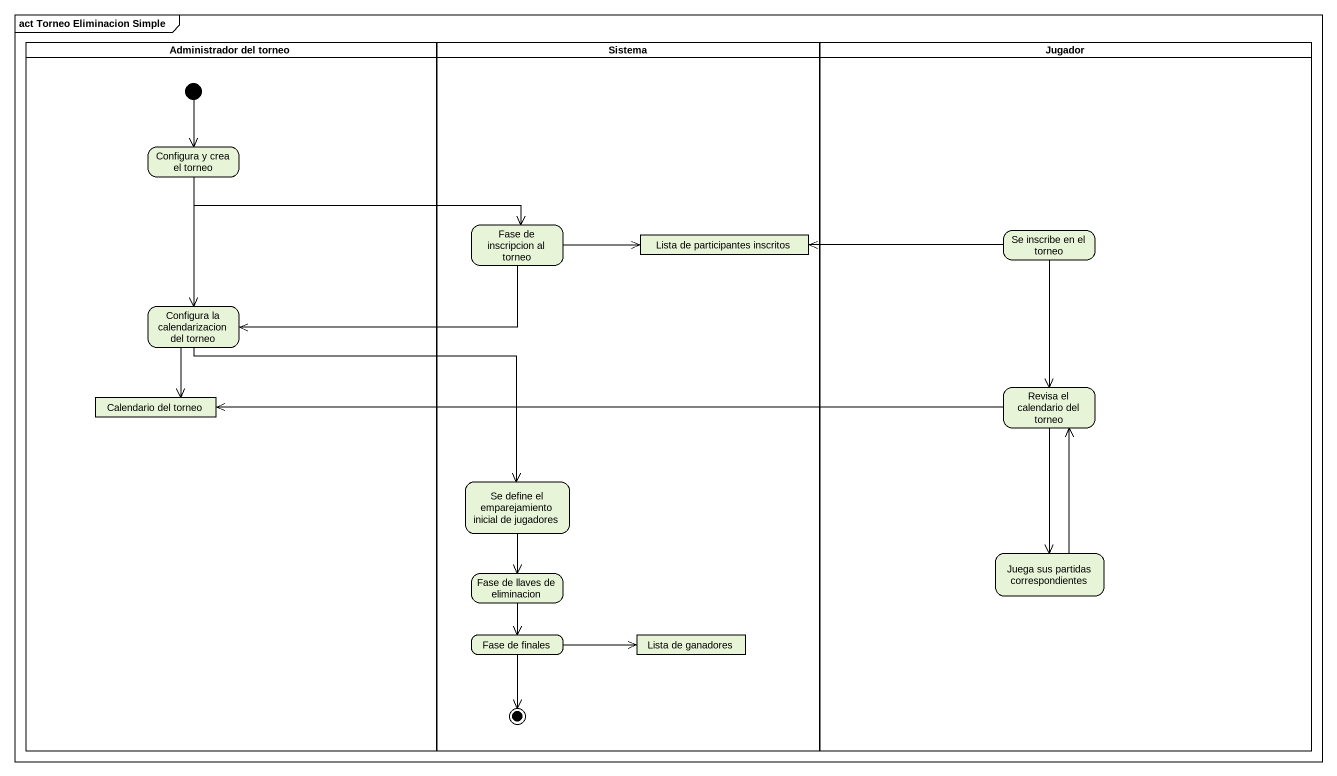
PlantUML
@startuml
mainframe act Torneo Eliminacion Simple
hide empty description
state "Administrador del torneo" as Administrador_del_torneo <<partition>> {
  state "Configura y crea el torneo" as Configura_y_crea_el_torneo
  state "Configura la calendarizacion del torneo" as Configura_la
  state "Calendario del torneo" as Calendario_del_torneo <<object>>
  [*] --> Configura_y_crea_el_torneo
}
state Sistema <<partition>> {
  state "Fase de inscripcion al torneo" as Fase_de_inscripcion_al
  state "Lista de participantes inscritos" as Lista_de_participantes <<object>>
  state "Se define el emparejamiento inicial de jugadores" as Se_define_el_emparejamiento
  state "Fase de llaves de eliminacion" as Fase_de_llaves_de
  state "Fase de finales" as Fase_de_finales
  state "Lista de ganadores" as Lista_de_ganadores <<object>>
  Fase_de_finales --> [*]
}
state Jugador <<partition>> {
  state "Se inscribe en el torneo" as Se_inscribe_en_el_torneo
  state "Revisa el calendario del torneo" as Revisa_el_calendario_del
  state "Juega sus partidas correspondientes" as Juega_sus_partidas
}
Configura_y_crea_el_torneo -right-> Fase_de_inscripcion_al
Configura_y_crea_el_torneo --> Configura_la
Fase_de_inscripcion_al -right-> Lista_de_participantes
Fase_de_inscripcion_al -left-> Configura_la
Se_inscribe_en_el_torneo -left-> Lista_de_participantes
Se_inscribe_en_el_torneo --> Revisa_el_calendario_del
Configura_la --> Calendario_del_torneo
Configura_la -right-> Se_define_el_emparejamiento
Revisa_el_calendario_del -left-> Calendario_del_torneo
Revisa_el_calendario_del --> Juega_sus_partidas
Se_define_el_emparejamiento --> Fase_de_llaves_de
Juega_sus_partidas -up-> Revisa_el_calendario_del
Fase_de_llaves_de --> Fase_de_finales
Fase_de_finales -right-> Lista_de_ganadores
@enduml
